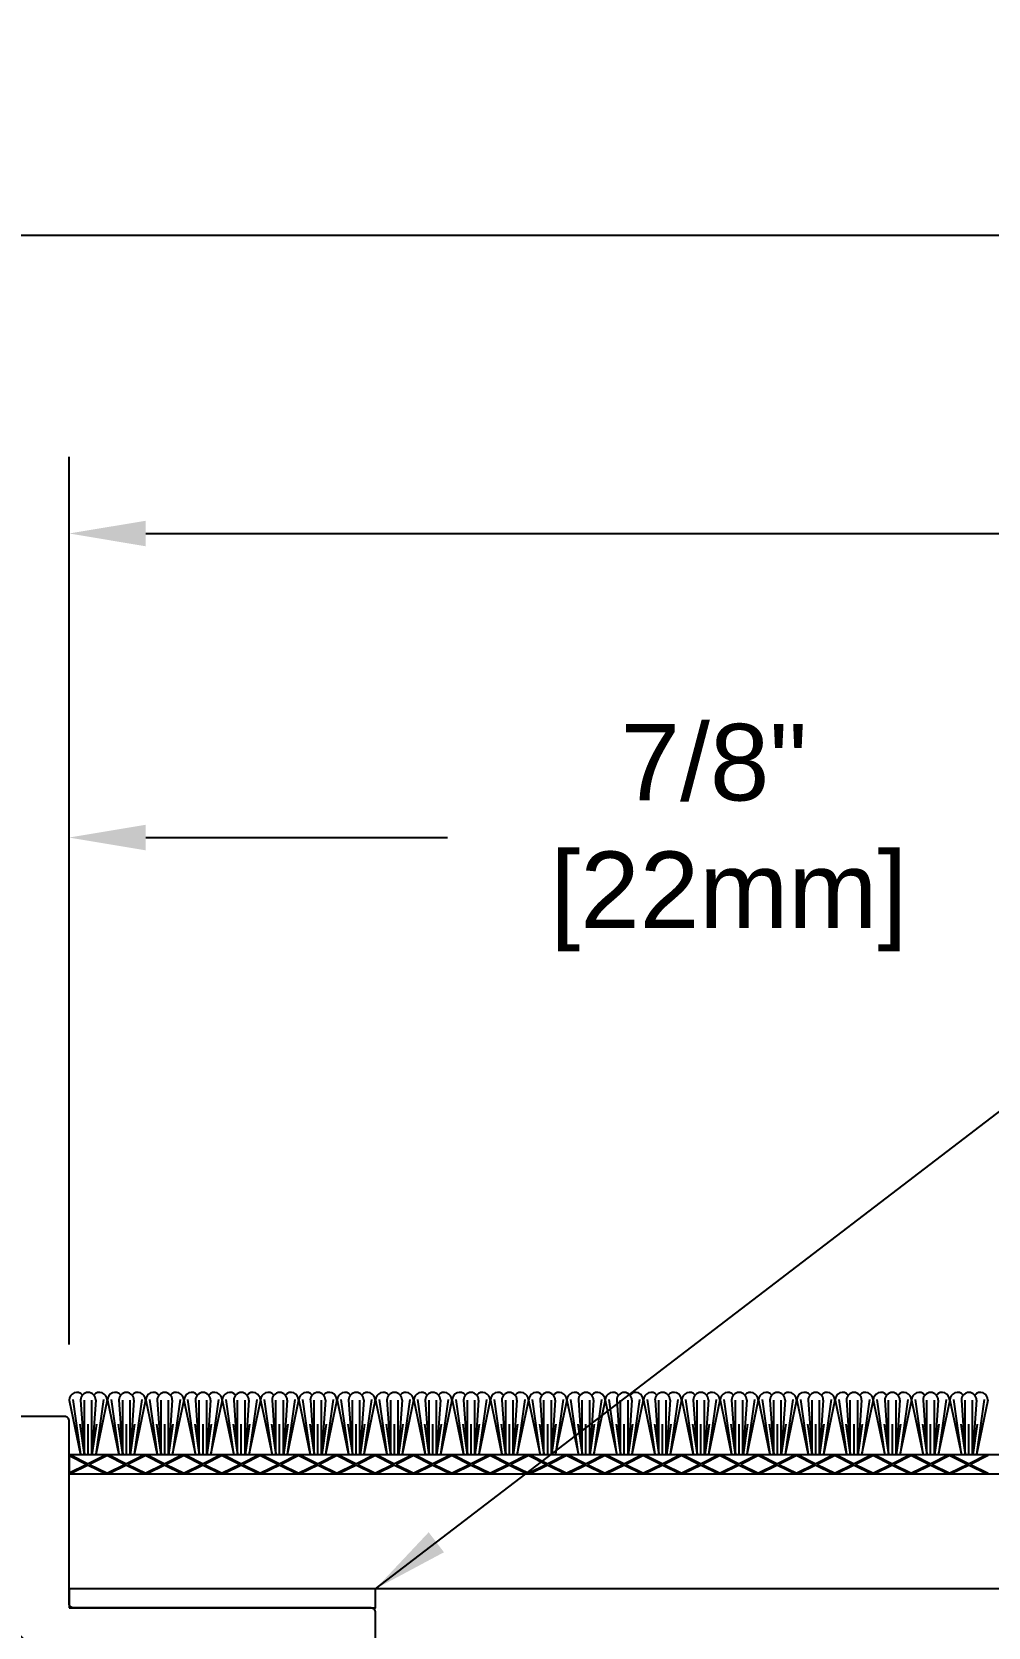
# Model space of a CAD drawing. Header units: inches. Extents: x -6.4 to 63.4, y -1.5 to 12.
# Drawn here: x -0.27 to 2.85, y 3.8 to 9.01 of the extents above; entities that cross this region are included whole.
import ezdxf

# ---------------------------------------------------------------- set-up
doc = ezdxf.new("R2010")
doc.units = ezdxf.units.IN
doc.header["$MEASUREMENT"] = 0
for name, color, linetype in [('Conditions', 1, 'Continuous'), ('Dimensions', 3, 'Continuous'), ('Metals', 7, 'Continuous'), ('Text', 2, 'Continuous')]:
    doc.layers.add(name, color=color, linetype=linetype)
doc.styles.add('ARIAL', font='arial.ttf')
doc.dimstyles.new('Arial', dxfattribs={"dimtxt": 0.25, "dimasz": 0.25, "dimexe": 0.25, "dimexo": 0.25, "dimgap": 0.25, "dimtad": 0, "dimtih": 1, "dimtoh": 1, "dimdec": 4, "dimzin": 0, "dimdsep": 46, "dimlunit": 4, "dimtxsty": 'ARIAL', "dimcen": 0.25, "dimadec": 0, "dimazin": 0, "dimtfac": 1, "dimtdec": 4, "dimtofl": 0, "dimtmove": 0, "dimatfit": 3, "dimfxl": 0, "dimfrac": 2, "dimtolj": 1, "dimtzin": 0, "dimarcsym": 0})

# ---------------------------------------------------------------- blocks, each defined once
blk = doc.blocks.new('*D14')
at = {"layer": 'Defpoints', "color": 0}
for p in [(25.4536, 9.4565), (-1.7458, 4.4823), (25.4536, 4.4823)]:
    blk.add_point(p, dxfattribs=at)
at = {"layer": 'Dimensions', "color": 0, "lineweight": -2}
for p, q in [((-1.7458, 4.7323), (-1.7458, 9.7065)), ((25.4536, 4.7323), (25.4536, 9.7065)), ((-1.4958, 9.4565), (10.9417, 9.4565)), ((25.2036, 9.4565), (12.8873, 9.4565))]:
    blk.add_line(p, q, dxfattribs=at)
at = {"layer": 'Dimensions', "color": 0}
for points in [[(-1.4958, 9.4981), (-1.4958, 9.4148), (-1.7458, 9.4565)], [(25.2036, 9.4981), (25.2036, 9.4148), (25.4536, 9.4565)]]:
    blk.add_solid(points, dxfattribs=at)
at = {"layer": 'Dimensions', "color": 0, "insert": (11.9145, 9.4565), "char_height": 0.25, "attachment_point": 5, "style": 'ARIAL'}
blk.add_mtext('\\A1;2\'-3 3/16"\\P [691mm]', dxfattribs=at)
blk = doc.blocks.new('NB703')
at = {"linetype": 'Continuous', "flags": 128}
blk.add_lwpolyline([(-0.5525, 0), (0.5525, 0, 0.414214), (0.5625, 0.01), (0.5625, 0.74, -0.414214), (0.5725, 0.75), (0.8816, 0.75, -0.198912), (0.8887, 0.7471), (1.5553, 0.0804, -0.065543), (1.5569, 0.0784), (1.5992, 0.005, 0.267949), (1.6079, 0), (2.6859, 0, 0.198912), (2.6929, 0.0029), (2.78, 0.09), (2.78, 0.115, 0.414214), (2.77, 0.125), (1.6801, 0.125, -0.267949), (1.6714, 0.13), (1.6569, 0.1551, 0.065543), (1.6553, 0.1572), (0.9404, 0.8721, 0.198912), (0.9334, 0.875), (0.4475, 0.875, 0.414214), (0.4375, 0.865), (0.4375, 0.135, -0.414214), (0.4275, 0.125), (-0.5525, 0.125, 0.414214), (-0.5625, 0.115), (-0.5625, 0.01, 0.414214)], format="xyb", close=True, dxfattribs=at)
blk = doc.blocks.new('*D17')
at = {"layer": 'Defpoints', "color": 0}
for p in [(-0.9999, 6.3825), (-0.9999, 4.4773), (-0.1461, 4.4773)]:
    blk.add_point(p, dxfattribs=at)
at = {"layer": 'Dimensions', "color": 0, "lineweight": -2}
for p, q in [((-0.9999, 4.7273), (-0.9999, 6.6325)), ((-0.1461, 4.7273), (-0.1461, 6.6325)), ((-1.2499, 6.3825), (-1.4999, 6.3825)), ((0.1039, 6.3825), (1.0893, 6.3825))]:
    blk.add_line(p, q, dxfattribs=at)
at = {"layer": 'Dimensions', "color": 0}
for points in [[(-1.2499, 6.4242), (-1.2499, 6.3408), (-0.9999, 6.3825)], [(0.1039, 6.4242), (0.1039, 6.3408), (-0.1461, 6.3825)]]:
    blk.add_solid(points, dxfattribs=at)
at = {"layer": 'Dimensions', "color": 0, "insert": (1.9587, 6.3825), "char_height": 0.25, "attachment_point": 5, "style": 'ARIAL'}
blk.add_mtext('\\A1;7/8"\\P [22mm]', dxfattribs=at)
blk = doc.blocks.new('*D18')
at = {"layer": 'Defpoints', "color": 0}
for p in [(-0.9999, 8.3494), (-0.9999, 4.4773), (24.7077, 4.4773)]:
    blk.add_point(p, dxfattribs=at)
at = {"layer": 'Dimensions', "color": 0, "lineweight": -2}
for p, q in [((-0.9999, 4.7273), (-0.9999, 8.5994)), ((24.7077, 4.7273), (24.7077, 8.5994)), ((-0.7499, 8.3494), (10.8021, 8.3494)), ((24.4577, 8.3494), (12.942, 8.3494))]:
    blk.add_line(p, q, dxfattribs=at)
at = {"layer": 'Dimensions', "color": 0}
for points in [[(-0.7499, 8.391), (-0.7499, 8.3077), (-0.9999, 8.3494)], [(24.4577, 8.391), (24.4577, 8.3077), (24.7077, 8.3494)]]:
    blk.add_solid(points, dxfattribs=at)
at = {"layer": 'Dimensions', "color": 0, "insert": (11.872, 8.3494), "char_height": 0.25, "attachment_point": 5, "style": 'ARIAL'}
blk.add_mtext('\\A1;2\'-1 11/16"\\P [653mm]', dxfattribs=at)
blk = doc.blocks.new('NBT123')
blk.add_lwpolyline([(-0.985, 0.61, 0.414214), (-1, 0.625), (-1.8238, 0.625, 0.668179), (-1.8344, 0.5994), (-1.1144, -0.1206, 0.198912), (-1.1038, -0.125), (0, -0.125, 0.414214), (0.015, -0.11), (0.015, -0.015, 0.414214), (0, 0), (-0.97, 0, -0.414214), (-0.985, 0.015)], format="xyb", close=True)
blk = doc.blocks.new('*D21')
at = {"layer": 'Defpoints', "color": 0}
for p in [(23.8539, 7.3752), (-0.1461, 4.4773), (23.8539, 4.4773)]:
    blk.add_point(p, dxfattribs=at)
at = {"layer": 'Dimensions', "color": 0, "lineweight": -2}
for p, q in [((-0.1461, 4.7273), (-0.1461, 7.6252)), ((23.8539, 4.7273), (23.8539, 7.6252)), ((0.1039, 7.3752), (10.9316, 7.3752)), ((23.6039, 7.3752), (12.8646, 7.3752))]:
    blk.add_line(p, q, dxfattribs=at)
at = {"layer": 'Dimensions', "color": 0}
for points in [[(0.1039, 7.4168), (0.1039, 7.3335), (-0.1461, 7.3752)], [(23.6039, 7.4168), (23.6039, 7.3335), (23.8539, 7.3752)]]:
    blk.add_solid(points, dxfattribs=at)
at = {"layer": 'Dimensions', "color": 0, "insert": (11.8981, 7.3752), "char_height": 0.25, "attachment_point": 5, "style": 'ARIAL'}
blk.add_mtext("\\A1;2'\\P [610mm]", dxfattribs=at)
blk = doc.blocks.new('*U35')
for p, q in [((24, 0.0625), (0, 0.0625)), ((0, 0.0625), (0, 0)), ((0, 0.0603), (0.058, 0.0312)), ((0.0045, 0.0625), (0.0625, 0.0335)), ((0.1205, 0.0625), (0.0625, 0.0335)), ((0.125, 0.0603), (0.067, 0.0312)), ((0.125, 0.0603), (0.183, 0.0312)), ((0.1295, 0.0625), (0.1875, 0.0335)), ((0.2455, 0.0625), (0.1875, 0.0335)), ((0.25, 0.0603), (0.192, 0.0312)), ((0.25, 0.0603), (0.308, 0.0312)), ((0.2545, 0.0625), (0.3125, 0.0335)), ((0.3705, 0.0625), (0.3125, 0.0335)), ((0.375, 0.0603), (0.317, 0.0312)), ((0.375, 0.0603), (0.433, 0.0312)), ((0.3795, 0.0625), (0.4375, 0.0335)), ((0.4955, 0.0625), (0.4375, 0.0335)), ((0.5, 0.0603), (0.442, 0.0312)), ((0.5, 0.0603), (0.558, 0.0312)), ((0.5045, 0.0625), (0.5625, 0.0335)), ((0.6205, 0.0625), (0.5625, 0.0335)), ((0.625, 0.0603), (0.567, 0.0312)), ((0.625, 0.0603), (0.683, 0.0312)), ((0.6295, 0.0625), (0.6875, 0.0335)), ((0.7455, 0.0625), (0.6875, 0.0335)), ((0.75, 0.0603), (0.692, 0.0312)), ((0.75, 0.0603), (0.808, 0.0312)), ((0.7545, 0.0625), (0.8125, 0.0335)), ((0.8705, 0.0625), (0.8125, 0.0335)), ((0.875, 0.0603), (0.817, 0.0312)), ((0.875, 0.0603), (0.933, 0.0312)), ((0.8795, 0.0625), (0.9375, 0.0335)), ((0.9955, 0.0625), (0.9375, 0.0335)), ((1, 0.0603), (0.942, 0.0312)), ((1, 0.0603), (1.058, 0.0312)), ((1.0045, 0.0625), (1.0625, 0.0335)), ((1.1205, 0.0625), (1.0625, 0.0335)), ((1.125, 0.0603), (1.067, 0.0312)), ((1.125, 0.0603), (1.183, 0.0312)), ((1.1295, 0.0625), (1.1875, 0.0335)), ((1.2455, 0.0625), (1.1875, 0.0335)), ((1.25, 0.0603), (1.192, 0.0312)), ((1.25, 0.0603), (1.308, 0.0312)), ((1.2545, 0.0625), (1.3125, 0.0335)), ((1.3705, 0.0625), (1.3125, 0.0335)), ((1.375, 0.0603), (1.317, 0.0312)), ((1.375, 0.0603), (1.433, 0.0312)), ((1.3795, 0.0625), (1.4375, 0.0335)), ((1.4955, 0.0625), (1.4375, 0.0335)), ((1.5, 0.0603), (1.442, 0.0312)), ((1.5, 0.0603), (1.558, 0.0312)), ((1.5045, 0.0625), (1.5625, 0.0335)), ((1.6205, 0.0625), (1.5625, 0.0335)), ((1.625, 0.0603), (1.567, 0.0312)), ((1.625, 0.0603), (1.683, 0.0312)), ((1.6295, 0.0625), (1.6875, 0.0335)), ((1.7455, 0.0625), (1.6875, 0.0335)), ((1.75, 0.0603), (1.692, 0.0312)), ((1.75, 0.0603), (1.808, 0.0312)), ((1.7545, 0.0625), (1.8125, 0.0335)), ((1.8705, 0.0625), (1.8125, 0.0335)), ((1.875, 0.0603), (1.817, 0.0312)), ((1.875, 0.0603), (1.933, 0.0312)), ((1.8795, 0.0625), (1.9375, 0.0335)), ((1.9955, 0.0625), (1.9375, 0.0335)), ((2, 0.0603), (1.942, 0.0312)), ((2, 0.0603), (2.058, 0.0312)), ((2.0045, 0.0625), (2.0625, 0.0335)), ((2.1205, 0.0625), (2.0625, 0.0335)), ((2.125, 0.0603), (2.067, 0.0312)), ((2.125, 0.0603), (2.183, 0.0312)), ((2.1295, 0.0625), (2.1875, 0.0335)), ((2.2455, 0.0625), (2.1875, 0.0335)), ((2.25, 0.0603), (2.192, 0.0312)), ((2.25, 0.0603), (2.308, 0.0312)), ((2.2545, 0.0625), (2.3125, 0.0335)), ((2.3705, 0.0625), (2.3125, 0.0335)), ((2.375, 0.0603), (2.317, 0.0312)), ((2.375, 0.0603), (2.433, 0.0312)), ((2.3795, 0.0625), (2.4375, 0.0335)), ((2.4955, 0.0625), (2.4375, 0.0335)), ((2.5, 0.0603), (2.442, 0.0312)), ((2.5, 0.0603), (2.558, 0.0312)), ((2.5045, 0.0625), (2.5625, 0.0335)), ((2.6205, 0.0625), (2.5625, 0.0335)), ((2.625, 0.0603), (2.567, 0.0312)), ((2.625, 0.0603), (2.683, 0.0312)), ((2.6295, 0.0625), (2.6875, 0.0335)), ((2.7455, 0.0625), (2.6875, 0.0335)), ((2.75, 0.0603), (2.692, 0.0312)), ((2.75, 0.0603), (2.808, 0.0312)), ((2.7545, 0.0625), (2.8125, 0.0335)), ((2.8705, 0.0625), (2.8125, 0.0335)), ((2.875, 0.0603), (2.817, 0.0312)), ((2.875, 0.0603), (2.933, 0.0312)), ((2.8795, 0.0625), (2.9375, 0.0335)), ((2.9955, 0.0625), (2.9375, 0.0335)), ((3, 0.0603), (2.942, 0.0312)), ((0.058, 0.0312), (0, 0.0022)), ((0, 0), (24, 0)), ((0.0625, 0.029), (0.0045, 0)), ((0.0625, 0.029), (0.1205, 0)), ((0.067, 0.0312), (0.125, 0.0022)), ((0.183, 0.0312), (0.125, 0.0022)), ((0.1875, 0.029), (0.1295, 0)), ((0.1875, 0.029), (0.2455, 0)), ((0.192, 0.0312), (0.25, 0.0022)), ((0.308, 0.0312), (0.25, 0.0022)), ((0.3125, 0.029), (0.2545, 0)), ((0.3125, 0.029), (0.3705, 0)), ((0.317, 0.0312), (0.375, 0.0022)), ((0.433, 0.0312), (0.375, 0.0022)), ((0.4375, 0.029), (0.3795, 0)), ((0.4375, 0.029), (0.4955, 0)), ((0.442, 0.0312), (0.5, 0.0022)), ((0.558, 0.0312), (0.5, 0.0022)), ((0.5625, 0.029), (0.5045, 0)), ((0.5625, 0.029), (0.6205, 0)), ((0.567, 0.0312), (0.625, 0.0022)), ((0.683, 0.0312), (0.625, 0.0022)), ((0.6875, 0.029), (0.6295, 0)), ((0.6875, 0.029), (0.7455, 0)), ((0.692, 0.0312), (0.75, 0.0022)), ((0.808, 0.0312), (0.75, 0.0022)), ((0.8125, 0.029), (0.7545, 0)), ((0.8125, 0.029), (0.8705, 0)), ((0.817, 0.0312), (0.875, 0.0022)), ((0.933, 0.0312), (0.875, 0.0022)), ((0.9375, 0.029), (0.8795, 0)), ((0.9375, 0.029), (0.9955, 0)), ((0.942, 0.0312), (1, 0.0022)), ((1.058, 0.0312), (1, 0.0022)), ((1.0625, 0.029), (1.0045, 0)), ((1.0625, 0.029), (1.1205, 0)), ((1.067, 0.0312), (1.125, 0.0022)), ((1.183, 0.0312), (1.125, 0.0022)), ((1.1875, 0.029), (1.1295, 0)), ((1.1875, 0.029), (1.2455, 0)), ((1.192, 0.0312), (1.25, 0.0022)), ((1.308, 0.0312), (1.25, 0.0022)), ((1.3125, 0.029), (1.2545, 0)), ((1.3125, 0.029), (1.3705, 0)), ((1.317, 0.0312), (1.375, 0.0022)), ((1.433, 0.0312), (1.375, 0.0022)), ((1.4375, 0.029), (1.3795, 0)), ((1.4375, 0.029), (1.4955, 0)), ((1.442, 0.0312), (1.5, 0.0022)), ((1.558, 0.0312), (1.5, 0.0022)), ((1.5625, 0.029), (1.5045, 0)), ((1.5625, 0.029), (1.6205, 0)), ((1.567, 0.0312), (1.625, 0.0022)), ((1.683, 0.0312), (1.625, 0.0022)), ((1.6875, 0.029), (1.6295, 0)), ((1.6875, 0.029), (1.7455, 0)), ((1.692, 0.0312), (1.75, 0.0022)), ((1.808, 0.0312), (1.75, 0.0022)), ((1.8125, 0.029), (1.7545, 0)), ((1.8125, 0.029), (1.8705, 0)), ((1.817, 0.0312), (1.875, 0.0022)), ((1.933, 0.0312), (1.875, 0.0022)), ((1.9375, 0.029), (1.8795, 0)), ((1.9375, 0.029), (1.9955, 0)), ((1.942, 0.0312), (2, 0.0022)), ((2.058, 0.0312), (2, 0.0022)), ((2.0625, 0.029), (2.0045, 0)), ((2.0625, 0.029), (2.1205, 0)), ((2.067, 0.0312), (2.125, 0.0022)), ((2.183, 0.0312), (2.125, 0.0022)), ((2.1875, 0.029), (2.1295, 0)), ((2.1875, 0.029), (2.2455, 0)), ((2.192, 0.0312), (2.25, 0.0022)), ((2.308, 0.0312), (2.25, 0.0022)), ((2.3125, 0.029), (2.2545, 0)), ((2.3125, 0.029), (2.3705, 0)), ((2.317, 0.0312), (2.375, 0.0022)), ((2.433, 0.0312), (2.375, 0.0022)), ((2.4375, 0.029), (2.3795, 0)), ((2.4375, 0.029), (2.4955, 0)), ((2.442, 0.0312), (2.5, 0.0022)), ((2.558, 0.0312), (2.5, 0.0022)), ((2.5625, 0.029), (2.5045, 0)), ((2.5625, 0.029), (2.6205, 0)), ((2.567, 0.0312), (2.625, 0.0022)), ((2.683, 0.0312), (2.625, 0.0022)), ((2.6875, 0.029), (2.6295, 0)), ((2.6875, 0.029), (2.7455, 0)), ((2.692, 0.0312), (2.75, 0.0022)), ((2.808, 0.0312), (2.75, 0.0022)), ((2.8125, 0.029), (2.7545, 0)), ((2.8125, 0.029), (2.8705, 0)), ((2.817, 0.0312), (2.875, 0.0022)), ((2.933, 0.0312), (2.875, 0.0022)), ((2.9375, 0.029), (2.8795, 0)), ((2.9375, 0.029), (2.9955, 0)), ((2.942, 0.0312), (3, 0.0022))]:
    blk.add_line(p, q)
for points in [[(-0.0001, 0.2412), (0.0373, 0.0625)], [(0.0119, 0.243), (0.0369, 0.0642)], [(0.0374, 0.2412), (0.0499, 0.0625)], [(0.0499, 0.0625), (0.0499, 0.2412)], [(0.0742, 0.0625), (0.0742, 0.2412)], [(0.0867, 0.2412), (0.0742, 0.0625)], [(0.1242, 0.2412), (0.0868, 0.0625)], [(0.1122, 0.243), (0.0872, 0.0642)], [(0.1249, 0.2412), (0.1623, 0.0625)], [(0.1369, 0.243), (0.1619, 0.0642)], [(0.1624, 0.2412), (0.1749, 0.0625)], [(0.1749, 0.0625), (0.1749, 0.2412)], [(0.1992, 0.0625), (0.1992, 0.2412)], [(0.2117, 0.2412), (0.1992, 0.0625)], [(0.2492, 0.2412), (0.2118, 0.0625)], [(0.2372, 0.243), (0.2122, 0.0642)], [(0.2499, 0.2412), (0.2873, 0.0625)], [(0.2619, 0.243), (0.2869, 0.0642)], [(0.2874, 0.2412), (0.2999, 0.0625)], [(0.2999, 0.0625), (0.2999, 0.2412)], [(0.3242, 0.0625), (0.3242, 0.2412)], [(0.3367, 0.2412), (0.3242, 0.0625)], [(0.3742, 0.2412), (0.3368, 0.0625)], [(0.3622, 0.243), (0.3372, 0.0642)], [(0.3749, 0.2412), (0.4123, 0.0625)], [(0.3869, 0.243), (0.4119, 0.0642)], [(0.4124, 0.2412), (0.4249, 0.0625)], [(0.4249, 0.0625), (0.4249, 0.2412)], [(0.4492, 0.0625), (0.4492, 0.2412)], [(0.4617, 0.2412), (0.4492, 0.0625)], [(0.4992, 0.2412), (0.4618, 0.0625)], [(0.4872, 0.243), (0.4622, 0.0642)], [(0.4999, 0.2412), (0.5373, 0.0625)], [(0.5119, 0.243), (0.5369, 0.0642)], [(0.5374, 0.2412), (0.5499, 0.0625)], [(0.5499, 0.0625), (0.5499, 0.2412)], [(0.5742, 0.0625), (0.5742, 0.2412)], [(0.5867, 0.2412), (0.5742, 0.0625)], [(0.6242, 0.2412), (0.5868, 0.0625)], [(0.6122, 0.243), (0.5872, 0.0642)], [(0.6249, 0.2412), (0.6623, 0.0625)], [(0.6369, 0.243), (0.6619, 0.0642)], [(0.6624, 0.2412), (0.6749, 0.0625)], [(0.6749, 0.0625), (0.6749, 0.2412)], [(0.6992, 0.0625), (0.6992, 0.2412)], [(0.7117, 0.2412), (0.6992, 0.0625)], [(0.7492, 0.2412), (0.7118, 0.0625)], [(0.7372, 0.243), (0.7122, 0.0642)], [(0.7499, 0.2412), (0.7873, 0.0625)], [(0.7619, 0.243), (0.7869, 0.0642)], [(0.7874, 0.2412), (0.7999, 0.0625)], [(0.7999, 0.0625), (0.7999, 0.2412)], [(0.8242, 0.0625), (0.8242, 0.2412)], [(0.8367, 0.2412), (0.8242, 0.0625)], [(0.8742, 0.2412), (0.8368, 0.0625)], [(0.8622, 0.243), (0.8372, 0.0642)], [(0.8749, 0.2412), (0.9123, 0.0625)], [(0.8869, 0.243), (0.9119, 0.0642)], [(0.9124, 0.2412), (0.9249, 0.0625)], [(0.9249, 0.0625), (0.9249, 0.2412)], [(0.9492, 0.0625), (0.9492, 0.2412)], [(0.9617, 0.2412), (0.9492, 0.0625)], [(0.9992, 0.2412), (0.9618, 0.0625)], [(0.9872, 0.243), (0.9622, 0.0642)], [(0.9999, 0.2412), (1.0373, 0.0625)], [(1.0119, 0.243), (1.0369, 0.0642)], [(1.0374, 0.2412), (1.0499, 0.0625)], [(1.0499, 0.0625), (1.0499, 0.2412)], [(1.0742, 0.0625), (1.0742, 0.2412)], [(1.0867, 0.2412), (1.0742, 0.0625)], [(1.1242, 0.2412), (1.0868, 0.0625)], [(1.1122, 0.243), (1.0872, 0.0642)], [(1.1249, 0.2412), (1.1623, 0.0625)], [(1.1369, 0.243), (1.1619, 0.0642)], [(1.1624, 0.2412), (1.1749, 0.0625)], [(1.1749, 0.0625), (1.1749, 0.2412)], [(1.1992, 0.0625), (1.1992, 0.2412)], [(1.2117, 0.2412), (1.1992, 0.0625)], [(1.2492, 0.2412), (1.2118, 0.0625)], [(1.2372, 0.243), (1.2122, 0.0642)], [(1.2499, 0.2412), (1.2873, 0.0625)], [(1.2619, 0.243), (1.2869, 0.0642)], [(1.2874, 0.2412), (1.2999, 0.0625)], [(1.2999, 0.0625), (1.2999, 0.2412)], [(1.3242, 0.0625), (1.3242, 0.2412)], [(1.3367, 0.2412), (1.3242, 0.0625)], [(1.3742, 0.2412), (1.3368, 0.0625)], [(1.3622, 0.243), (1.3372, 0.0642)], [(1.3749, 0.2412), (1.4123, 0.0625)], [(1.3869, 0.243), (1.4119, 0.0642)], [(1.4124, 0.2412), (1.4249, 0.0625)], [(1.4249, 0.0625), (1.4249, 0.2412)], [(1.4492, 0.0625), (1.4492, 0.2412)], [(1.4617, 0.2412), (1.4492, 0.0625)], [(1.4992, 0.2412), (1.4618, 0.0625)], [(1.4872, 0.243), (1.4622, 0.0642)], [(1.4999, 0.2412), (1.5373, 0.0625)], [(1.5119, 0.243), (1.5369, 0.0642)], [(1.5374, 0.2412), (1.5499, 0.0625)], [(1.5499, 0.0625), (1.5499, 0.2412)], [(1.5742, 0.0625), (1.5742, 0.2412)], [(1.5867, 0.2412), (1.5742, 0.0625)], [(1.6242, 0.2412), (1.5868, 0.0625)], [(1.6122, 0.243), (1.5872, 0.0642)], [(1.6249, 0.2412), (1.6623, 0.0625)], [(1.6369, 0.243), (1.6619, 0.0642)], [(1.6624, 0.2412), (1.6749, 0.0625)], [(1.6749, 0.0625), (1.6749, 0.2412)], [(1.6992, 0.0625), (1.6992, 0.2412)], [(1.7117, 0.2412), (1.6992, 0.0625)], [(1.7492, 0.2412), (1.7118, 0.0625)], [(1.7372, 0.243), (1.7122, 0.0642)], [(1.7499, 0.2412), (1.7873, 0.0625)], [(1.7619, 0.243), (1.7869, 0.0642)], [(1.7874, 0.2412), (1.7999, 0.0625)], [(1.7999, 0.0625), (1.7999, 0.2412)], [(1.8242, 0.0625), (1.8242, 0.2412)], [(1.8367, 0.2412), (1.8242, 0.0625)], [(1.8742, 0.2412), (1.8368, 0.0625)], [(1.8622, 0.243), (1.8372, 0.0642)], [(1.8749, 0.2412), (1.9123, 0.0625)], [(1.8869, 0.243), (1.9119, 0.0642)], [(1.9124, 0.2412), (1.9249, 0.0625)], [(1.9249, 0.0625), (1.9249, 0.2412)], [(1.9492, 0.0625), (1.9492, 0.2412)], [(1.9617, 0.2412), (1.9492, 0.0625)], [(1.9992, 0.2412), (1.9618, 0.0625)], [(1.9872, 0.243), (1.9622, 0.0642)], [(1.9999, 0.2412), (2.0373, 0.0625)], [(2.0119, 0.243), (2.0369, 0.0642)], [(2.0374, 0.2412), (2.0499, 0.0625)], [(2.0499, 0.0625), (2.0499, 0.2412)], [(2.0742, 0.0625), (2.0742, 0.2412)], [(2.0867, 0.2412), (2.0742, 0.0625)], [(2.1242, 0.2412), (2.0868, 0.0625)], [(2.1122, 0.243), (2.0872, 0.0642)], [(2.1249, 0.2412), (2.1623, 0.0625)], [(2.1369, 0.243), (2.1619, 0.0642)], [(2.1624, 0.2412), (2.1749, 0.0625)], [(2.1749, 0.0625), (2.1749, 0.2412)], [(2.1992, 0.0625), (2.1992, 0.2412)], [(2.2117, 0.2412), (2.1992, 0.0625)], [(2.2492, 0.2412), (2.2118, 0.0625)], [(2.2372, 0.243), (2.2122, 0.0642)], [(2.2499, 0.2412), (2.2873, 0.0625)], [(2.2619, 0.243), (2.2869, 0.0642)], [(2.2874, 0.2412), (2.2999, 0.0625)], [(2.2999, 0.0625), (2.2999, 0.2412)], [(2.3242, 0.0625), (2.3242, 0.2412)], [(2.3367, 0.2412), (2.3242, 0.0625)], [(2.3742, 0.2412), (2.3368, 0.0625)], [(2.3622, 0.243), (2.3372, 0.0642)], [(2.3749, 0.2412), (2.4123, 0.0625)], [(2.3869, 0.243), (2.4119, 0.0642)], [(2.4124, 0.2412), (2.4249, 0.0625)], [(2.4249, 0.0625), (2.4249, 0.2412)], [(2.4492, 0.0625), (2.4492, 0.2412)], [(2.4617, 0.2412), (2.4492, 0.0625)], [(2.4992, 0.2412), (2.4618, 0.0625)], [(2.4872, 0.243), (2.4622, 0.0642)], [(2.4999, 0.2412), (2.5373, 0.0625)], [(2.5119, 0.243), (2.5369, 0.0642)], [(2.5374, 0.2412), (2.5499, 0.0625)], [(2.5499, 0.0625), (2.5499, 0.2412)], [(2.5742, 0.0625), (2.5742, 0.2412)], [(2.5867, 0.2412), (2.5742, 0.0625)], [(2.6242, 0.2412), (2.5868, 0.0625)], [(2.6122, 0.243), (2.5872, 0.0642)], [(2.6249, 0.2412), (2.6623, 0.0625)], [(2.6369, 0.243), (2.6619, 0.0642)], [(2.6624, 0.2412), (2.6749, 0.0625)], [(2.6749, 0.0625), (2.6749, 0.2412)], [(2.6992, 0.0625), (2.6992, 0.2412)], [(2.7117, 0.2412), (2.6992, 0.0625)], [(2.7492, 0.2412), (2.7118, 0.0625)], [(2.7372, 0.243), (2.7122, 0.0642)], [(2.7499, 0.2412), (2.7873, 0.0625)], [(2.7619, 0.243), (2.7869, 0.0642)], [(2.7874, 0.2412), (2.7999, 0.0625)], [(2.7999, 0.0625), (2.7999, 0.2412)], [(2.8242, 0.0625), (2.8242, 0.2412)], [(2.8367, 0.2412), (2.8242, 0.0625)], [(2.8742, 0.2412), (2.8368, 0.0625)], [(2.8622, 0.243), (2.8372, 0.0642)], [(2.8749, 0.2412), (2.9123, 0.0625)], [(2.8869, 0.243), (2.9119, 0.0642)], [(2.9124, 0.2412), (2.9249, 0.0625)], [(2.9249, 0.0625), (2.9249, 0.2412)], [(2.9492, 0.0625), (2.9492, 0.2412)], [(2.9617, 0.2412), (2.9492, 0.0625)], [(2.9992, 0.2412), (2.9618, 0.0625)], [(2.9872, 0.243), (2.9622, 0.0642)], [(0.0352, 0.1625), (0.0495, 0.0625)], [(0.062, 0.0625), (0.062, 0.1625)], [(0.0889, 0.1625), (0.0746, 0.0625)], [(0.1602, 0.1625), (0.1745, 0.0625)], [(0.187, 0.0625), (0.187, 0.1625)], [(0.2139, 0.1625), (0.1996, 0.0625)], [(0.2852, 0.1625), (0.2995, 0.0625)], [(0.312, 0.0625), (0.312, 0.1625)], [(0.3389, 0.1625), (0.3246, 0.0625)], [(0.4102, 0.1625), (0.4245, 0.0625)], [(0.437, 0.0625), (0.437, 0.1625)], [(0.4639, 0.1625), (0.4496, 0.0625)], [(0.5352, 0.1625), (0.5495, 0.0625)], [(0.562, 0.0625), (0.562, 0.1625)], [(0.5889, 0.1625), (0.5746, 0.0625)], [(0.6602, 0.1625), (0.6745, 0.0625)], [(0.687, 0.0625), (0.687, 0.1625)], [(0.7139, 0.1625), (0.6996, 0.0625)], [(0.7852, 0.1625), (0.7995, 0.0625)], [(0.812, 0.0625), (0.812, 0.1625)], [(0.8389, 0.1625), (0.8246, 0.0625)], [(0.9102, 0.1625), (0.9245, 0.0625)], [(0.937, 0.0625), (0.937, 0.1625)], [(0.9639, 0.1625), (0.9496, 0.0625)], [(1.0352, 0.1625), (1.0495, 0.0625)], [(1.062, 0.0625), (1.062, 0.1625)], [(1.0889, 0.1625), (1.0746, 0.0625)], [(1.1602, 0.1625), (1.1745, 0.0625)], [(1.187, 0.0625), (1.187, 0.1625)], [(1.2139, 0.1625), (1.1996, 0.0625)], [(1.2852, 0.1625), (1.2995, 0.0625)], [(1.312, 0.0625), (1.312, 0.1625)], [(1.3389, 0.1625), (1.3246, 0.0625)], [(1.4102, 0.1625), (1.4245, 0.0625)], [(1.437, 0.0625), (1.437, 0.1625)], [(1.4639, 0.1625), (1.4496, 0.0625)], [(1.5352, 0.1625), (1.5495, 0.0625)], [(1.562, 0.0625), (1.562, 0.1625)], [(1.5889, 0.1625), (1.5746, 0.0625)], [(1.6602, 0.1625), (1.6745, 0.0625)], [(1.687, 0.0625), (1.687, 0.1625)], [(1.7139, 0.1625), (1.6996, 0.0625)], [(1.7852, 0.1625), (1.7995, 0.0625)], [(1.812, 0.0625), (1.812, 0.1625)], [(1.8389, 0.1625), (1.8246, 0.0625)], [(1.9102, 0.1625), (1.9245, 0.0625)], [(1.937, 0.0625), (1.937, 0.1625)], [(1.9639, 0.1625), (1.9496, 0.0625)], [(2.0352, 0.1625), (2.0495, 0.0625)], [(2.062, 0.0625), (2.062, 0.1625)], [(2.0889, 0.1625), (2.0746, 0.0625)], [(2.1602, 0.1625), (2.1745, 0.0625)], [(2.187, 0.0625), (2.187, 0.1625)], [(2.2139, 0.1625), (2.1996, 0.0625)], [(2.2852, 0.1625), (2.2995, 0.0625)], [(2.312, 0.0625), (2.312, 0.1625)], [(2.3389, 0.1625), (2.3246, 0.0625)], [(2.4102, 0.1625), (2.4245, 0.0625)], [(2.437, 0.0625), (2.437, 0.1625)], [(2.4639, 0.1625), (2.4496, 0.0625)], [(2.5352, 0.1625), (2.5495, 0.0625)], [(2.562, 0.0625), (2.562, 0.1625)], [(2.5889, 0.1625), (2.5746, 0.0625)], [(2.6602, 0.1625), (2.6745, 0.0625)], [(2.687, 0.0625), (2.687, 0.1625)], [(2.7139, 0.1625), (2.6996, 0.0625)], [(2.7852, 0.1625), (2.7995, 0.0625)], [(2.812, 0.0625), (2.812, 0.1625)], [(2.8389, 0.1625), (2.8246, 0.0625)], [(2.9102, 0.1625), (2.9245, 0.0625)], [(2.937, 0.0625), (2.937, 0.1625)], [(2.9639, 0.1625), (2.9496, 0.0625)]]:
    blk.add_lwpolyline(points)
for centre, radius, start, end in [((0.0249, 0.2412), 0.025, 41.211, 180), ((0.062, 0.2412), 0.0247, 0, 180), ((0.0992, 0.2412), 0.025, 0, 138.789), ((0.1499, 0.2412), 0.025, 41.211, 180), ((0.187, 0.2412), 0.0247, 0, 180), ((0.2242, 0.2412), 0.025, 0, 138.789), ((0.2749, 0.2412), 0.025, 41.211, 180), ((0.312, 0.2412), 0.0247, 0, 180), ((0.3492, 0.2412), 0.025, 0, 138.789), ((0.3999, 0.2412), 0.025, 41.211, 180), ((0.437, 0.2412), 0.0247, 0, 180), ((0.4742, 0.2412), 0.025, 0, 138.789), ((0.5249, 0.2412), 0.025, 41.211, 180), ((0.562, 0.2412), 0.0247, 0, 180), ((0.5992, 0.2412), 0.025, 0, 138.789), ((0.6499, 0.2412), 0.025, 41.211, 180), ((0.687, 0.2412), 0.0247, 0, 180), ((0.7242, 0.2412), 0.025, 0, 138.789), ((0.7749, 0.2412), 0.025, 41.211, 180), ((0.812, 0.2412), 0.0247, 0, 180), ((0.8492, 0.2412), 0.025, 0, 138.789), ((0.8999, 0.2412), 0.025, 41.211, 180), ((0.937, 0.2412), 0.0247, 0, 180), ((0.9742, 0.2412), 0.025, 0, 138.789), ((1.0249, 0.2412), 0.025, 41.211, 180), ((1.062, 0.2412), 0.0247, 0, 180), ((1.0992, 0.2412), 0.025, 0, 138.789), ((1.1499, 0.2412), 0.025, 41.211, 180), ((1.187, 0.2412), 0.0247, 0, 180), ((1.2242, 0.2412), 0.025, 0, 138.789), ((1.2749, 0.2412), 0.025, 41.211, 180), ((1.312, 0.2412), 0.0247, 0, 180), ((1.3492, 0.2412), 0.025, 0, 138.789), ((1.3999, 0.2412), 0.025, 41.211, 180), ((1.437, 0.2412), 0.0247, 0, 180), ((1.4742, 0.2412), 0.025, 0, 138.789), ((1.5249, 0.2412), 0.025, 41.211, 180), ((1.562, 0.2412), 0.0247, 0, 180), ((1.5992, 0.2412), 0.025, 0, 138.789), ((1.6499, 0.2412), 0.025, 41.211, 180), ((1.687, 0.2412), 0.0247, 0, 180), ((1.7242, 0.2412), 0.025, 0, 138.789), ((1.7749, 0.2412), 0.025, 41.211, 180), ((1.812, 0.2412), 0.0247, 0, 180), ((1.8492, 0.2412), 0.025, 0, 138.789), ((1.8999, 0.2412), 0.025, 41.211, 180), ((1.937, 0.2412), 0.0247, 0, 180), ((1.9742, 0.2412), 0.025, 0, 138.789), ((2.0249, 0.2412), 0.025, 41.211, 180), ((2.062, 0.2412), 0.0247, 0, 180), ((2.0992, 0.2412), 0.025, 0, 138.789), ((2.1499, 0.2412), 0.025, 41.211, 180), ((2.187, 0.2412), 0.0247, 0, 180), ((2.2242, 0.2412), 0.025, 0, 138.789), ((2.2749, 0.2412), 0.025, 41.211, 180), ((2.312, 0.2412), 0.0247, 0, 180), ((2.3492, 0.2412), 0.025, 0, 138.789), ((2.3999, 0.2412), 0.025, 41.211, 180), ((2.437, 0.2412), 0.0247, 0, 180), ((2.4742, 0.2412), 0.025, 0, 138.789), ((2.5249, 0.2412), 0.025, 41.211, 180), ((2.562, 0.2412), 0.0247, 0, 180), ((2.5992, 0.2412), 0.025, 0, 138.789), ((2.6499, 0.2412), 0.025, 41.211, 180), ((2.687, 0.2412), 0.0247, 0, 180), ((2.7242, 0.2412), 0.025, 0, 138.789), ((2.7749, 0.2412), 0.025, 41.211, 180), ((2.812, 0.2412), 0.0247, 0, 180), ((2.8492, 0.2412), 0.025, 0, 138.789), ((2.8999, 0.2412), 0.025, 41.211, 180), ((2.937, 0.2412), 0.0247, 0, 180), ((2.9742, 0.2412), 0.025, 0, 138.789)]:
    blk.add_arc(centre, radius, start, end)

msp = doc.modelspace()

# ---------------------------------------------------------------- hatches: boundary and pattern name
at = {"layer": 'Conditions'}
h = msp.add_hatch(dxfattribs=at)
h.set_pattern_fill('AR-CONC', color=256, scale=0.25, style=0)
h.paths.add_polyline_path([(5.85386, 3.60733, 0.4142136), (5.84387, 3.61733), (5.10223, 3.61733), (5.08708, 3.60133), (5.08708, 3.52937), (5.08059, 3.49865, 0.1329555), (5.08195, 3.47439), (5.10358, 3.46273), (5.07958, 3.44981), (5.07958, 3.41812), (5.09261, 3.4111), (5.07958, 3.40579), (5.07958, 3.3741), (5.10358, 3.36117), (4.93108, 3.31039), (4.95509, 3.32332), (4.95509, 3.35501), (4.94206, 3.36202), (4.95509, 3.36734), (4.95509, 3.39903), (4.93108, 3.41195), (4.95509, 3.42488), (4.95508, 3.45657), (4.94074, 3.46429), (4.94961, 3.46714, 0.2612245), (4.95297, 3.5125, -0.0696153), (4.94859, 3.52462), (4.96003, 3.47049), (5.08298, 3.50995), (5.08608, 3.52462, 0.0521265), (5.08708, 3.53423), (5.08708, 3.60133), (4.94758, 3.60133), (4.94758, 3.53423, 0.128787), (4.94969, 3.51076, -0.0696153), (4.95408, 3.49865), (4.94758, 3.52937), (4.94758, 3.60133), (4.93244, 3.61733), (0.1266, 3.61733), (0.11145, 3.60133), (0.11145, 3.52937), (0.10496, 3.49865, 0.1329555), (0.10632, 3.47439), (0.12795, 3.46273), (0.10395, 3.44981), (0.10395, 3.41812), (0.11698, 3.4111), (0.10395, 3.40579), (0.10395, 3.3741), (0.12795, 3.36117), (-0.04455, 3.31039), (-0.02053, 3.32332), (-0.02054, 3.35501), (-0.03357, 3.36202), (-0.02054, 3.36734), (-0.02054, 3.39903), (-0.04455, 3.41195), (-0.02054, 3.42488), (-0.02054, 3.45657), (-0.03489, 3.46429), (-0.02602, 3.46714, 0.2612245), (-0.02265, 3.5125, -0.0696153), (-0.02704, 3.52462), (-0.0156, 3.47049), (0.10735, 3.50995), (0.11045, 3.52462, 0.0521265), (0.11145, 3.53423), (0.11145, 3.60133), (-0.02805, 3.60133), (-0.02805, 3.53423, 0.128787), (-0.02594, 3.51076, -0.0696153), (-0.02155, 3.49865), (-0.02805, 3.52937), (-0.02805, 3.60133), (-0.04319, 3.61733), (-2.17053, 3.61733, 0.2789782), (-2.18121, 3.57039), (-2.15958, 3.55873), (-2.18358, 3.54581), (-2.18358, 3.51412), (-2.17055, 3.5071), (-2.18358, 3.50179), (-2.18358, 3.4701), (-2.15958, 3.45717), (-2.18358, 3.44425), (-2.18358, 3.41255), (-2.17055, 3.40554), (-2.18358, 3.40023), (-2.18358, 3.36853), (-2.15958, 3.35561), (-2.18358, 3.34269), (-2.18358, 3.31099), (-2.17055, 3.30398), (-2.18358, 3.29867), (-2.18358, 3.26697), (-2.15958, 3.25405), (-2.18358, 3.24112), (-2.18358, 3.20943), (-2.17055, 3.20242), (-2.18358, 3.1971), (-2.18358, 3.16541), (-2.15958, 3.15248), (-2.18358, 3.13956), (-2.18358, 3.10787), (-2.17055, 3.10085), (-2.18358, 3.09554), (-2.18358, 3.06385), (-2.15958, 3.05092), (-2.18358, 3.038), (-2.18358, 3.0063), (-2.17055, 2.99929), (-2.18358, 2.99398), (-2.18358, 2.96228), (-2.15958, 2.94936), (-2.18358, 2.93644), (-2.18358, 2.90474), (-2.17055, 2.89773), (-2.18358, 2.89242), (-2.18358, 2.86072), (-2.15958, 2.8478), (-2.18358, 2.83487), (-2.18358, 2.80318), (-2.17055, 2.79617), (-2.18358, 2.79085), (-2.18358, 2.75916), (-2.15958, 2.74623), (-2.18358, 2.73331), (-2.18358, 2.70943), (-2.17055, 2.70242), (-2.18358, 2.6971), (-2.18358, 2.66541), (-2.15958, 2.65248), (-2.18358, 2.63956), (-2.18358, 2.60787), (-2.17055, 2.60085), (-2.18358, 2.59554), (-2.18358, 2.56385), (-2.15958, 2.55092), (-2.18358, 2.538), (-2.18358, 2.5063), (-2.17055, 2.49929), (-2.18358, 2.49398), (-2.18358, 2.46228), (-2.15958, 2.44936), (-2.18358, 2.43644), (-2.18358, 2.40474), (-2.17055, 2.39773), (-2.18358, 2.39242), (-2.18358, 2.36072), (-2.15958, 2.3478), (-2.18358, 2.33487), (-2.18358, 2.30318), (-2.17055, 2.29617), (-2.18358, 2.29085), (-2.18358, 2.25916), (-2.15958, 2.24623), (-2.18358, 2.23331), (-2.18358, 2.20162), (-2.16924, 2.1939), (-2.18358, 2.18929), (-2.18358, 2.14876), (-2.2356, 2.00024, -0.709275), (-2.25547, 1.99858), (-2.30808, 2.14876), (-2.30808, 2.18253), (-2.33208, 2.19545), (-2.30808, 2.20838), (-2.30808, 2.24007), (-2.3211, 2.24709), (-2.30808, 2.2524), (-2.30808, 2.28409), (-2.33208, 2.29702), (-2.30808, 2.30994), (-2.30808, 2.34163), (-2.3211, 2.34865), (-2.30808, 2.35396), (-2.30808, 2.38565), (-2.33208, 2.39858), (-2.30808, 2.4115), (-2.30808, 2.4432), (-2.3211, 2.45021), (-2.30808, 2.45552), (-2.30808, 2.48722), (-2.33208, 2.50014), (-2.30808, 2.51307), (-2.30808, 2.54476), (-2.3211, 2.55177), (-2.30808, 2.55709), (-2.30808, 2.58878), (-2.33208, 2.6017), (-2.30808, 2.61463), (-2.30808, 2.64632), (-2.3211, 2.65334), (-2.30808, 2.65865), (-2.30808, 2.68253), (-2.33208, 2.69545), (-2.30808, 2.70838), (-2.30808, 2.74007), (-2.3211, 2.74709), (-2.30808, 2.7524), (-2.30808, 2.78409), (-2.33208, 2.79702), (-2.30808, 2.80994), (-2.30808, 2.84163), (-2.3211, 2.84865), (-2.30808, 2.85396), (-2.30808, 2.88565), (-2.33208, 2.89858), (-2.30808, 2.9115), (-2.30808, 2.9432), (-2.3211, 2.95021), (-2.30808, 2.95552), (-2.30808, 2.98722), (-2.33208, 3.00014), (-2.30808, 3.01307), (-2.30808, 3.04476), (-2.3211, 3.05177), (-2.30808, 3.05709), (-2.30808, 3.08878), (-2.33208, 3.1017), (-2.30808, 3.11463), (-2.30808, 3.14632), (-2.3211, 3.15334), (-2.30808, 3.15865), (-2.30808, 3.19034), (-2.33208, 3.20327), (-2.30808, 3.21619), (-2.30808, 3.24788), (-2.3211, 3.2549), (-2.30808, 3.26021), (-2.30808, 3.2919), (-2.33208, 3.30483), (-2.30808, 3.31775), (-2.30808, 3.34945), (-2.3211, 3.35646), (-2.30808, 3.36177), (-2.30808, 3.39347), (-2.33208, 3.40639), (-2.30808, 3.41932), (-2.30808, 3.45101), (-2.3211, 3.45802), (-2.30808, 3.46334), (-2.30808, 3.49503), (-2.33208, 3.50795), (-2.30808, 3.52088), (-2.30808, 3.55257), (-2.32242, 3.56029), (-2.31355, 3.56314, 0.3252893), (-2.32113, 3.61733), (-2.89583, 3.61733), (-2.89583, 4.30483), (-4.74579, 4.30483), (-4.74579, 0), (5.85386, 0)])
h.paths.add_polyline_path([(4.93108, 2.59945), (4.95515, 2.61241), (4.95515, 2.64409), (4.95509, 2.64407), (4.94206, 2.65108), (4.95515, 2.65642), (4.95514, 2.68806), (4.93108, 2.70102), (4.95514, 2.71397), (4.95514, 2.74565), (4.95509, 2.74563), (4.94206, 2.75265), (4.95514, 2.75798), (4.95514, 2.78963), (4.93108, 2.80258), (4.95513, 2.81553), (4.95513, 2.84721), (4.95509, 2.8472), (4.94206, 2.85421), (4.95513, 2.85954), (4.95513, 2.8912), (4.93108, 2.90414), (4.95513, 2.91709), (4.95512, 2.94877), (4.95509, 2.94876), (4.94206, 2.95577), (4.95512, 2.9611), (4.95512, 2.99276), (4.93108, 3.0057), (4.95512, 3.01865), (4.95512, 3.05033), (4.95509, 3.05032), (4.94206, 3.05733), (4.95511, 3.06266), (4.95511, 3.09433), (4.93108, 3.10727), (4.95511, 3.1202), (4.95511, 3.15189), (4.95509, 3.15188), (4.94206, 3.1589), (4.95511, 3.16422), (4.9551, 3.1959), (4.93108, 3.20883), (4.9551, 3.22176), (4.9551, 3.25345), (4.95509, 3.25345), (4.94206, 3.26046), (4.9551, 3.26578), (4.9551, 3.29747), (5.07958, 3.34825), (5.07958, 3.31655), (5.09261, 3.30954), (5.07958, 3.30423), (5.07958, 3.27253), (5.10358, 3.25961), (5.07958, 3.24669), (5.07958, 3.21499), (5.09261, 3.20798), (5.07958, 3.20267), (5.07958, 3.17097), (5.10358, 3.15805), (5.07958, 3.14512), (5.07958, 3.11343), (5.09261, 3.10642), (5.07958, 3.1011), (5.07958, 3.06941), (5.10358, 3.05648), (5.07958, 3.04356), (5.07958, 3.01187), (5.09261, 3.00485), (5.07958, 2.99954), (5.07958, 2.96785), (5.10358, 2.95492), (5.07958, 2.942), (5.07958, 2.9103), (5.09261, 2.90329), (5.07958, 2.89798), (5.07958, 2.86628), (5.10358, 2.85336), (5.07958, 2.84044), (5.07958, 2.80874), (5.09261, 2.80173), (5.07958, 2.79642), (5.07958, 2.76472), (5.10358, 2.7518), (5.07958, 2.73887), (5.07958, 2.70718), (5.09261, 2.70017), (5.07958, 2.69485), (5.07958, 2.66316), (5.10358, 2.65023), (5.07958, 2.63731), (5.07958, 2.5993), (5.09261, 2.59229), (5.07958, 2.58697), (5.07958, 2.55528), (5.10358, 2.54235), (5.07958, 2.52943), (5.07958, 2.48917), (5.09261, 2.48216), (5.07958, 2.47684), (5.07958, 2.44515), (5.10358, 2.43223), (5.07958, 2.4193), (5.07958, 2.38354), (5.09261, 2.37653), (5.07958, 2.37121), (5.07958, 2.33952), (5.10358, 2.32659), (5.07958, 2.31367), (5.07958, 2.28128), (5.09261, 2.27426), (5.07958, 2.26895), (5.07958, 2.23726), (5.10358, 2.22433), (5.07958, 2.21141), (5.07958, 2.17902), (5.09261, 2.172), (5.07958, 2.16669), (5.07958, 2.135), (5.10358, 2.12207), (5.07958, 2.10915), (5.07958, 2.07745), (5.09392, 2.06973), (5.07958, 2.06513), (5.07958, 2.0537), (5.02756, 1.90519, -0.709275), (5.00769, 1.90352), (4.95307, 2.05945), (4.93108, 2.07129), (4.95519, 2.08427), (4.95519, 2.11595), (4.95509, 2.11591), (4.94206, 2.12292), (4.95519, 2.12827), (4.95518, 2.16058), (4.93108, 2.17355), (4.95518, 2.18653), (4.95518, 2.21821), (4.95509, 2.21817), (4.94206, 2.22518), (4.95518, 2.23053), (4.95518, 2.26284), (4.93108, 2.27581), (4.95517, 2.28879), (4.95517, 2.32046), (4.95509, 2.32043), (4.94206, 2.32744), (4.95517, 2.33279), (4.95517, 2.36848), (4.93108, 2.38145), (4.95517, 2.39441), (4.95516, 2.42609), (4.95509, 2.42606), (4.94206, 2.43308), (4.95516, 2.43842), (4.95516, 2.47861), (4.93108, 2.49157), (4.95516, 2.50454), (4.95516, 2.53622), (4.95509, 2.53619), (4.94206, 2.5432), (4.95515, 2.54854), (4.95515, 2.5865)], flags=16)
h.paths.add_polyline_path([(0.12795, 2.65023), (0.10395, 2.63731), (0.10395, 2.5993), (0.11698, 2.59229), (0.10395, 2.58697), (0.10395, 2.55528), (0.12795, 2.54235), (0.10395, 2.52943), (0.10395, 2.48917), (0.11698, 2.48216), (0.10395, 2.47684), (0.10395, 2.44515), (0.12795, 2.43223), (0.10395, 2.4193), (0.10395, 2.38354), (0.11698, 2.37653), (0.10395, 2.37121), (0.10395, 2.33952), (0.12795, 2.32659), (0.10395, 2.31367), (0.10395, 2.28128), (0.11698, 2.27426), (0.10395, 2.26895), (0.10395, 2.23726), (0.12795, 2.22433), (0.10395, 2.21141), (0.10395, 2.17902), (0.11698, 2.172), (0.10395, 2.16669), (0.10395, 2.135), (0.12795, 2.12207), (0.10395, 2.10915), (0.10395, 2.07745), (0.11829, 2.06973), (0.10395, 2.06513), (0.10395, 2.0537), (0.05193, 1.90519, -0.709275), (0.03206, 1.90352), (-0.02256, 2.05945), (-0.04455, 2.07129), (-0.02044, 2.08427), (-0.02044, 2.11595), (-0.02054, 2.11591), (-0.03357, 2.12292), (-0.02044, 2.12827), (-0.02044, 2.16058), (-0.04455, 2.17355), (-0.02044, 2.18653), (-0.02045, 2.21821), (-0.02054, 2.21817), (-0.03357, 2.22518), (-0.02045, 2.23053), (-0.02045, 2.26284), (-0.04455, 2.27581), (-0.02045, 2.28879), (-0.02046, 2.32046), (-0.02054, 2.32043), (-0.03357, 2.32744), (-0.02046, 2.33279), (-0.02046, 2.36848), (-0.04455, 2.38145), (-0.02046, 2.39441), (-0.02046, 2.42609), (-0.02054, 2.42606), (-0.03357, 2.43308), (-0.02046, 2.43842), (-0.02047, 2.47861), (-0.04455, 2.49157), (-0.02047, 2.50454), (-0.02047, 2.53622), (-0.02054, 2.53619), (-0.03357, 2.5432), (-0.02047, 2.54854), (-0.02048, 2.5865), (-0.04455, 2.59945), (-0.02048, 2.61241), (-0.02048, 2.64409), (-0.02054, 2.64407), (-0.03357, 2.65108), (-0.02048, 2.65642), (-0.02048, 2.68806), (-0.04455, 2.70102), (-0.02049, 2.71397), (-0.02049, 2.74565), (-0.02054, 2.74563), (-0.03357, 2.75265), (-0.02049, 2.75798), (-0.02049, 2.78963), (-0.04455, 2.80258), (-0.02049, 2.81553), (-0.0205, 2.84721), (-0.02054, 2.8472), (-0.03357, 2.85421), (-0.0205, 2.85954), (-0.0205, 2.8912), (-0.04455, 2.90414), (-0.0205, 2.91709), (-0.0205, 2.94877), (-0.02054, 2.94876), (-0.03357, 2.95577), (-0.0205, 2.9611), (-0.02051, 2.99276), (-0.04455, 3.0057), (-0.02051, 3.01865), (-0.02051, 3.05033), (-0.02054, 3.05032), (-0.03357, 3.05733), (-0.02051, 3.06266), (-0.02052, 3.09433), (-0.04455, 3.10727), (-0.02052, 3.1202), (-0.02052, 3.15189), (-0.02054, 3.15188), (-0.03357, 3.1589), (-0.02052, 3.16422), (-0.02052, 3.1959), (-0.04455, 3.20883), (-0.02052, 3.22176), (-0.02053, 3.25345), (-0.02054, 3.25345), (-0.03357, 3.26046), (-0.02053, 3.26578), (-0.02053, 3.29747), (0.10395, 3.34825), (0.10395, 3.31655), (0.11698, 3.30954), (0.10395, 3.30423), (0.10395, 3.27253), (0.12795, 3.25961), (0.10395, 3.24669), (0.10395, 3.21499), (0.11698, 3.20798), (0.10395, 3.20267), (0.10395, 3.17097), (0.12795, 3.15805), (0.10395, 3.14512), (0.10395, 3.11343), (0.11698, 3.10642), (0.10395, 3.1011), (0.10395, 3.06941), (0.12795, 3.05648), (0.10395, 3.04356), (0.10395, 3.01187), (0.11698, 3.00485), (0.10395, 2.99954), (0.10395, 2.96785), (0.12795, 2.95492), (0.10395, 2.942), (0.10395, 2.9103), (0.11698, 2.90329), (0.10395, 2.89798), (0.10395, 2.86628), (0.12795, 2.85336), (0.10395, 2.84044), (0.10395, 2.80874), (0.11698, 2.80173), (0.10395, 2.79642), (0.10395, 2.76472), (0.12795, 2.7518), (0.10395, 2.73887), (0.10395, 2.70718), (0.11698, 2.70017), (0.10395, 2.69485), (0.10395, 2.66316)], flags=16)
h.paths.add_polyline_path([(-5.61273, 2.43006), (-4.22631, 2.43006), (-4.22631, 3.36454), (-5.61273, 3.36454)], flags=9)
h.paths.add_polyline_path([(-2.13255, 0.71771), (1.15616, 0.71771), (1.15616, 1.64955), (-2.13255, 1.64955)], flags=24)
h.paths.add_polyline_path([(1.71854, 0.29447), (5.26527, 0.29447), (5.26527, 1.64954), (1.71854, 1.64954)], flags=24)

# ---------------------------------------------------------------- linework, layer by layer
at = {"layer": 'Metals'}
for points in [[(-0.14614, 4.30483), (23.85386, 4.30483), (23.85386, 3.92983), (-0.14614, 3.92983)], [(-0.14614, 3.86733), (0.85386, 3.86733), (0.85386, 3.92983), (-0.14614, 3.92983)]]:
    msp.add_lwpolyline(points, close=True, dxfattribs=at)

# ---------------------------------------------------------------- block references
at = {"layer": 'Conditions'}
msp.add_blockref('*U35', (-0.14614, 4.30483), dxfattribs=at)
at = {"layer": 'Metals'}
for name, p in [('NB703', (-2.18333, 3.61733)), ('NBT123', (0.83886, 3.86733))]:
    msp.add_blockref(name, p, dxfattribs=at)

# ---------------------------------------------------------------- dimensions: what is measured, and where the dimension line sits
at = {"layer": 'Dimensions'}
for base, p1, p2, picture, middle in [((25.45356, 9.45646), (-1.74583, 4.48233), (25.45356, 4.48233), '*D14', (11.91448, 9.45646)), ((-0.99992, 8.34938), (24.70765, 4.47733), (-0.99992, 4.47733), '*D18', (11.87205, 8.34938)), ((23.85386, 7.37515), (-0.14614, 4.47733), (23.85386, 4.47733), '*D21', (11.8981, 7.37515))]:
    dim = msp.add_linear_dim(base=base, p1=p1, p2=p2, dimstyle='Arial', override={"dimpost": '\\X'}, dxfattribs=at)
    dim.commit()
    dim.dimension.update_dxf_attribs({"geometry": picture, "text_midpoint": middle, "dimtype": 160})
dim = msp.add_linear_dim(base=(-0.99992, 6.38249), p1=(-0.14614, 4.47733), p2=(-0.99992, 4.47733), angle=180, dimstyle='Arial', override={"dimpost": '\\X'}, dxfattribs=at)
dim.commit()
dim.dimension.update_dxf_attribs({"geometry": '*D17', "text_midpoint": (1.95872, 6.38249), "dimtype": 160})

# ---------------------------------------------------------------- leaders
at = {"layer": 'Text', "annotation_type": 0, "has_hookline": 1, "hookline_direction": 0, "text_width": 5.16115}
msp.add_leader([(0.85386, 3.92983), (2.91858, 5.51006), (3.16858, 5.51006)], dimstyle='Arial', override={"dimgap": 0.1875, "dimtad": 0}, dxfattribs=at)

doc.saveas('drawing.dxf')
